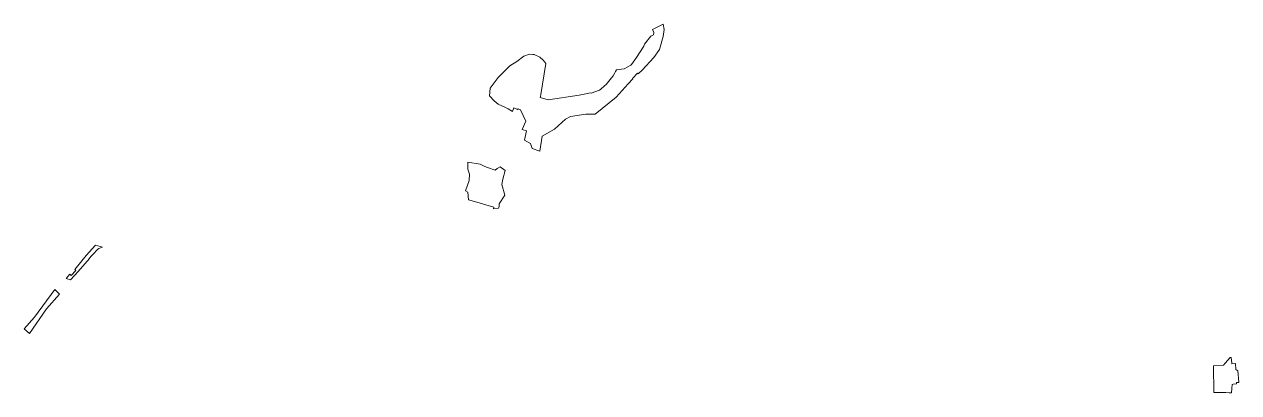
# Model space of a CAD drawing. Extents: x 1394153 to 1398328, y 359378 to 360644.
import ezdxf

# ---------------------------------------------------------------- set-up
doc = ezdxf.new("R2010")
doc.units = 0
doc.header["$MEASUREMENT"] = 0
doc.layers.add('Ранее утвержденные зоны охраняемоего природного ландшафта', color=105, linetype='Continuous')

msp = doc.modelspace()

# ---------------------------------------------------------------- linework, layer by layer
at = {"layer": 'Ранее утвержденные зоны охраняемоего природного ландшафта', "lineweight": 20}
for points in [[(1395925.9, 360207.5), (1395933.1, 360259), (1395975.4, 360283.7), (1396013.4, 360318.2), (1396031, 360326.8), (1396083.1, 360334.5), (1396115.7, 360335.2), (1396187.7, 360393.5), (1396229.4, 360438.8), (1396245.5, 360456), (1396244, 360457.3), (1396260.8, 360476.1), (1396263.9, 360473.6), (1396277.4, 360486.1), (1396316.8, 360529.1), (1396337, 360557), (1396349, 360601.9), (1396352.8, 360625.9), (1396349.4, 360643.6), (1396312.1, 360626.2), (1396317.7, 360615.5), (1396315.9, 360607.8), (1396307.1, 360603.3), (1396284.9, 360575.4), (1396283.4, 360568.4), (1396257.7, 360529.2), (1396240.6, 360505.6), (1396238.7, 360503.2), (1396225.6, 360496.3), (1396217.8, 360492.2), (1396215.4, 360490.7), (1396188.8, 360487.1), (1396185.2, 360480.9), (1396183.1, 360477), (1396177.7, 360466.9), (1396171.4, 360459.2), (1396153.8, 360436.9), (1396147.7, 360432.7), (1396135.3, 360421.3), (1396130.2, 360416.8), (1396102.2, 360407.3), (1396098, 360408.2), (1396088.8, 360406.4), (1396060.6, 360400.1), (1395954, 360384.1), (1395926.8, 360391.8), (1395927.7, 360395.1), (1395929, 360402.1), (1395945.6, 360508.8), (1395942, 360513.5), (1395936.9, 360520), (1395925.9, 360530.8), (1395906, 360539.5), (1395901.1, 360540), (1395890.1, 360541.2), (1395870.6, 360534.7), (1395846.7, 360516.1), (1395822, 360501), (1395782.5, 360460.7), (1395755, 360424.4), (1395752, 360397.9), (1395768.6, 360380.5), (1395782, 360368.8), (1395806.8, 360357.7), (1395816.7, 360353.2), (1395831.6, 360344.3), (1395836.1, 360356.6), (1395848.5, 360350.5), (1395851, 360353.7), (1395859, 360349.5), (1395876.8, 360311), (1395865, 360281.8), (1395879.4, 360277.7), (1395873.9, 360250.8), (1395872.7, 360245.2), (1395893.3, 360234.1), (1395899.2, 360217.4), (1395925.9, 360207.5)], [(1395925.9, 360207.5), (1395933.1, 360259), (1395975.4, 360283.7), (1396013.4, 360318.2), (1396031, 360326.8), (1396083.1, 360334.5), (1396115.7, 360335.2), (1396187.7, 360393.5), (1396229.4, 360438.8), (1396245.5, 360456), (1396244, 360457.3), (1396260.8, 360476.1), (1396263.9, 360473.6), (1396277.4, 360486.1), (1396316.8, 360529.1), (1396337, 360557), (1396349, 360601.9), (1396352.8, 360625.9), (1396349.4, 360643.6), (1396312.1, 360626.2), (1396317.7, 360615.5), (1396315.9, 360607.8), (1396307.1, 360603.3), (1396284.9, 360575.4), (1396283.4, 360568.4), (1396257.7, 360529.2), (1396240.6, 360505.6), (1396238.7, 360503.2), (1396225.6, 360496.3), (1396217.8, 360492.2), (1396215.4, 360490.7), (1396188.8, 360487.1), (1396185.2, 360480.9), (1396183.1, 360477), (1396177.7, 360466.9), (1396171.4, 360459.2), (1396153.8, 360436.9), (1396147.7, 360432.7), (1396135.3, 360421.3), (1396130.2, 360416.8), (1396102.2, 360407.3), (1396098, 360408.2), (1396088.8, 360406.4), (1396060.6, 360400.1), (1395954, 360384.1), (1395926.8, 360391.8), (1395927.7, 360395.1), (1395929, 360402.1), (1395945.6, 360508.8), (1395942, 360513.5), (1395936.9, 360520), (1395925.9, 360530.8), (1395906, 360539.5), (1395901.1, 360540), (1395890.1, 360541.2), (1395870.6, 360534.7), (1395846.7, 360516.1), (1395822, 360501), (1395782.5, 360460.7), (1395755, 360424.4), (1395752, 360397.9), (1395768.6, 360380.5), (1395782, 360368.8), (1395806.8, 360357.7), (1395816.7, 360353.2), (1395831.6, 360344.3), (1395836.1, 360356.6), (1395848.5, 360350.5), (1395851, 360353.7), (1395859, 360349.5), (1395876.8, 360311), (1395865, 360281.8), (1395879.4, 360277.7), (1395873.9, 360250.8), (1395872.7, 360245.2), (1395893.3, 360234.1), (1395899.2, 360217.4), (1395925.9, 360207.5)], [(1395785.6, 360017.5), (1395783.5, 360011.8), (1395765.9, 360009.1), (1395767.5, 360015.7), (1395739.7, 360023), (1395701, 360035.2), (1395680, 360040.8), (1395677.5, 360067.3), (1395670.3, 360072), (1395682.7, 360106.8), (1395683.1, 360128.7), (1395678.2, 360145.6), (1395677.6, 360170.2), (1395720.6, 360162.9), (1395736.3, 360154.8), (1395745.3, 360151.2), (1395771.4, 360142.2), (1395778.8, 360147.9), (1395789.4, 360154.3), (1395806.5, 360141.2), (1395798.2, 360111.6), (1395795.1, 360093.8), (1395804.5, 360056.4), (1395785.1, 360027.3), (1395785.6, 360017.5)], [(1394297.1, 359770.5), (1394310.2, 359785.2), (1394314.9, 359780.9), (1394330.3, 359797.8), (1394326.4, 359801.5), (1394365.4, 359849.7), (1394397.9, 359884.5), (1394421.5, 359877.8), (1394415.5, 359876.1), (1394409.1, 359872.8), (1394404.7, 359869.5), (1394389.6, 359853.9), (1394385.3, 359849.2), (1394376.6, 359839.5), (1394376.9, 359839.3), (1394338.4, 359793.9), (1394312.6, 359765.7), (1394297.1, 359770.5)], [(1394153.2, 359597.6), (1394188.4, 359637.6), (1394258.4, 359732.1), (1394274.6, 359716.8), (1394230, 359665.7), (1394171.4, 359581.3), (1394153.2, 359597.6)], [(1398309, 359407.1), (1398304.7, 359406.5), (1398304, 359392), (1398303.3, 359377.9), (1398299.4, 359378), (1398294.9, 359378), (1398283.5, 359378.2), (1398242.3, 359378.4), (1398241.1, 359470.1), (1398242, 359470.2), (1398275.1, 359472.9), (1398281, 359479.4), (1398298.8, 359498.5), (1398301.5, 359498.5), (1398303.5, 359479.5), (1398303.7, 359477.1), (1398316.6, 359477.8), (1398318, 359457.8), (1398324.7, 359453.3), (1398327.6, 359413.6), (1398327.7, 359413.1), (1398320.5, 359412.7), (1398320.6, 359408.7), (1398309, 359407.1)]]:
    msp.add_lwpolyline(points, dxfattribs=at)

doc.saveas('drawing.dxf')
